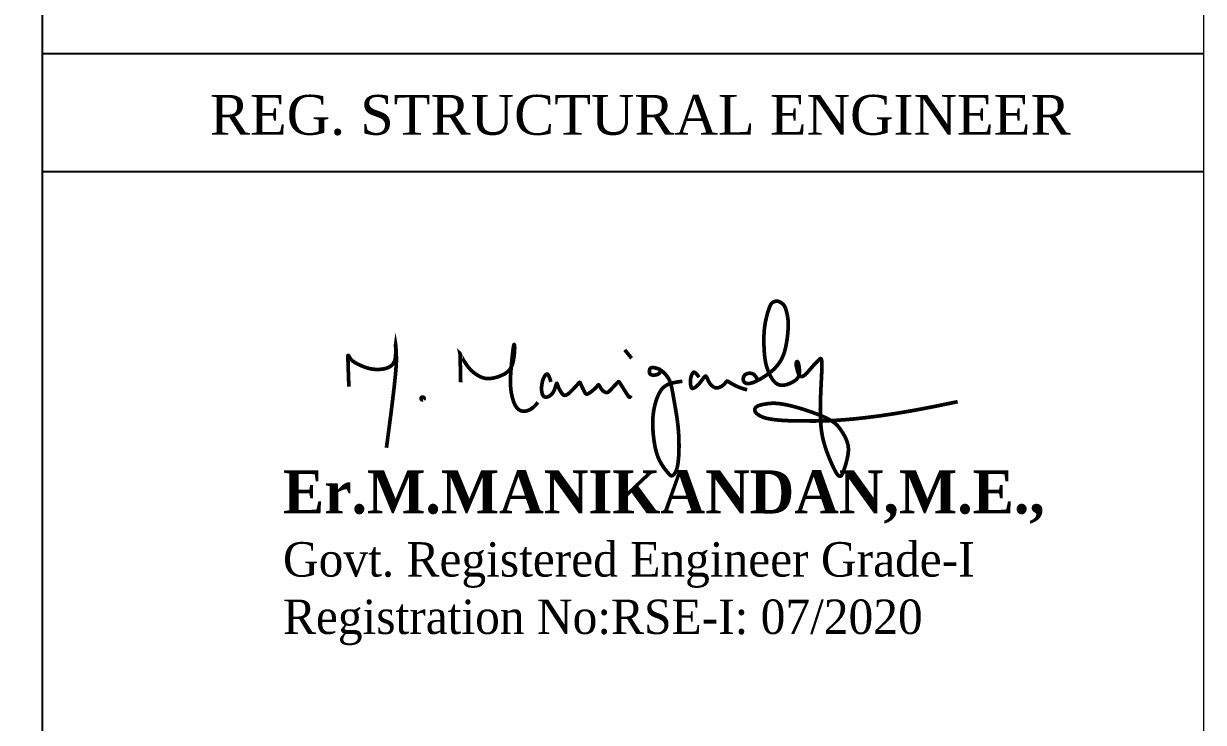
# Model space of a CAD drawing. Header units: metres. Extents: x -1560950 to -1560825, y 42726 to 42863.
# Drawn here: x -1560840.16 to -1560825.36, y 42784.16 to 42792.94 of the extents above; entities that cross this region are included whole.
import ezdxf

# ---------------------------------------------------------------- set-up
doc = ezdxf.new("R2010")
doc.units = ezdxf.units.M
doc.header["$LTSCALE"] = 750
doc.header["$MEASUREMENT"] = 0
doc.layers.get('0').update_dxf_attribs({"lineweight": 5})
doc.styles.add('MSV', font='swissck.ttf', dxfattribs={"height": 0.3})
doc.styles.add('style1', font='romans.shx', dxfattribs={"width": 0.95, "height": 200})

msp = doc.modelspace()

# ---------------------------------------------------------------- linework, layer by layer
at = {"color": 7, "lineweight": -3}
for p, q in [((-1560839.92478, 42771.27671), (-1560839.92478, 42862.52886)), ((-1560839.92985, 42792.56348), (-1560825.35591, 42792.56348)), ((-1560839.92985, 42791.08025), (-1560825.35591, 42791.08025))]:
    msp.add_line(p, q, dxfattribs=at)
at = {"color": 0, "ltscale": 0.25}
msp.add_lwpolyline([(-1560949.74, 42862.52886), (-1560825.35591, 42862.52886), (-1560825.35591, 42771.27671), (-1560949.74, 42771.27671)], close=True, dxfattribs=at)
at = {"color": 5, "lineweight": 100, "ltscale": 0.25, "const_width": 0.04627}
for points in [[(-1560830.94599, 42788.44327), (-1560830.95955, 42788.48008), (-1560830.9744, 42788.50704), (-1560830.99012, 42788.52569), (-1560831.00632, 42788.53755), (-1560831.02257, 42788.54417), (-1560831.03845, 42788.54709), (-1560831.0536, 42788.54767), (-1560831.06781, 42788.54632), (-1560831.08092, 42788.54319), (-1560831.0928, 42788.5384), (-1560831.1033, 42788.53206), (-1560831.11226, 42788.52431), (-1560831.11956, 42788.51529), (-1560831.12515, 42788.50528), (-1560831.12904, 42788.49461), (-1560831.13122, 42788.4836), (-1560831.1317, 42788.47258), (-1560831.13047, 42788.46189), (-1560831.12753, 42788.45185), (-1560831.12288, 42788.44272), (-1560831.11646, 42788.43471), (-1560831.10826, 42788.42805), (-1560831.09825, 42788.42297), (-1560831.0864, 42788.41968), (-1560831.07268, 42788.4184), (-1560831.05709, 42788.41924), (-1560831.03965, 42788.42224), (-1560831.02036, 42788.42742), (-1560830.99925, 42788.43483), (-1560830.97632, 42788.4445), (-1560830.95162, 42788.45646), (-1560830.92549, 42788.47047), (-1560830.89859, 42788.4861), (-1560830.87157, 42788.50289), (-1560830.84507, 42788.5204), (-1560830.81974, 42788.53818), (-1560830.79623, 42788.5558), (-1560830.77471, 42788.57318), (-1560830.75491, 42788.59063), (-1560830.7365, 42788.60848), (-1560830.71918, 42788.62707), (-1560830.70264, 42788.64672), (-1560830.68656, 42788.66777), (-1560830.67085, 42788.69066), (-1560830.65565, 42788.71601), (-1560830.64114, 42788.74442), (-1560830.6275, 42788.77654), (-1560830.61489, 42788.81296), (-1560830.60349, 42788.8543), (-1560830.59344, 42788.90031), (-1560830.58485, 42788.94924), (-1560830.5778, 42788.99921), (-1560830.57237, 42789.04834), (-1560830.56866, 42789.09476), (-1560830.56676, 42789.13658), (-1560830.56663, 42789.17273), (-1560830.56801, 42789.20385), (-1560830.57058, 42789.23083), (-1560830.57405, 42789.25453), (-1560830.57808, 42789.27583), (-1560830.5824, 42789.2956), (-1560830.58678, 42789.31449), (-1560830.59133, 42789.33244), (-1560830.59621, 42789.34931), (-1560830.60157, 42789.36495), (-1560830.60757, 42789.37919), (-1560830.61435, 42789.39189), (-1560830.62201, 42789.40294), (-1560830.63035, 42789.41248), (-1560830.63916, 42789.42067), (-1560830.64819, 42789.42768), (-1560830.65722, 42789.43368), (-1560830.666, 42789.43882), (-1560830.67434, 42789.44326), (-1560830.68229, 42789.44699), (-1560830.68993, 42789.44994), (-1560830.69737, 42789.45208), (-1560830.70468, 42789.45334), (-1560830.71198, 42789.45369), (-1560830.71934, 42789.45308), (-1560830.7267, 42789.45162), (-1560830.734, 42789.44947), (-1560830.74113, 42789.44678), (-1560830.74801, 42789.44371), (-1560830.75456, 42789.4404), (-1560830.76069, 42789.43696), (-1560830.76647, 42789.43316), (-1560830.77203, 42789.42858), (-1560830.77749, 42789.42279), (-1560830.78297, 42789.41538), (-1560830.7886, 42789.40595), (-1560830.7945, 42789.39408), (-1560830.80067, 42789.37971), (-1560830.80707, 42789.36294), (-1560830.81366, 42789.34388), (-1560830.82038, 42789.32264), (-1560830.82718, 42789.29933), (-1560830.83402, 42789.27406), (-1560830.84076, 42789.247), (-1560830.84724, 42789.21836), (-1560830.85328, 42789.18836), (-1560830.8587, 42789.15721), (-1560830.86332, 42789.12514), (-1560830.86698, 42789.09233), (-1560830.86962, 42789.05888), (-1560830.87134, 42789.02474), (-1560830.87221, 42788.98987), (-1560830.87233, 42788.9542), (-1560830.87178, 42788.91769), (-1560830.87064, 42788.8803), (-1560830.8689, 42788.84223), (-1560830.86638, 42788.80396), (-1560830.86293, 42788.76601), (-1560830.85838, 42788.72888), (-1560830.85255, 42788.69309), (-1560830.8453, 42788.65914), (-1560830.83664, 42788.62737), (-1560830.8269, 42788.59787), (-1560830.81644, 42788.57071), (-1560830.80562, 42788.54595), (-1560830.79478, 42788.52365), (-1560830.78428, 42788.50388), (-1560830.77432, 42788.48659), (-1560830.76475, 42788.47154), (-1560830.7554, 42788.45845), (-1560830.74611, 42788.44705), (-1560830.73671, 42788.43706), (-1560830.72702, 42788.42822), (-1560830.71692, 42788.42034), (-1560830.70636, 42788.41345), (-1560830.69532, 42788.40762), (-1560830.68378, 42788.40293), (-1560830.67172, 42788.39944), (-1560830.6591, 42788.39722), (-1560830.6459, 42788.39634), (-1560830.63203, 42788.39679), (-1560830.61739, 42788.39859), (-1560830.6019, 42788.40172), (-1560830.58545, 42788.4062), (-1560830.56795, 42788.41201), (-1560830.54944, 42788.41915), (-1560830.53042, 42788.42755), (-1560830.51155, 42788.43714), (-1560830.49348, 42788.44782), (-1560830.47687, 42788.45953), (-1560830.46236, 42788.47219), (-1560830.45051, 42788.48572), (-1560830.44127, 42788.50021), (-1560830.43443, 42788.51574), (-1560830.42974, 42788.53243), (-1560830.42699, 42788.55038), (-1560830.42593, 42788.56968), (-1560830.42635, 42788.59035), (-1560830.42803, 42788.61162), (-1560830.43075, 42788.63243), (-1560830.43431, 42788.6517), (-1560830.43849, 42788.66836), (-1560830.44308, 42788.68131), (-1560830.44787, 42788.68961), (-1560830.45264, 42788.69333), (-1560830.45713, 42788.69314), (-1560830.46112, 42788.68972), (-1560830.46436, 42788.68375), (-1560830.46662, 42788.67592), (-1560830.46767, 42788.66686), (-1560830.4675, 42788.65685), (-1560830.46628, 42788.64588), (-1560830.46415, 42788.63393), (-1560830.46127, 42788.62098), (-1560830.45779, 42788.60703), (-1560830.45387, 42788.59209), (-1560830.44952, 42788.57651), (-1560830.44466, 42788.56099), (-1560830.43921, 42788.54625), (-1560830.43306, 42788.53299), (-1560830.42615, 42788.52191), (-1560830.41837, 42788.51372), (-1560830.40969, 42788.50874), (-1560830.40015, 42788.50694), (-1560830.38977, 42788.50824), (-1560830.37859, 42788.51256), (-1560830.36664, 42788.51983), (-1560830.35396, 42788.52997), (-1560830.34059, 42788.54272), (-1560830.32663, 42788.55755), (-1560830.31217, 42788.57392), (-1560830.29731, 42788.59128), (-1560830.28214, 42788.60909), (-1560830.26675, 42788.6268), (-1560830.25134, 42788.64395), (-1560830.23629, 42788.66023), (-1560830.22198, 42788.67536), (-1560830.20881, 42788.68902), (-1560830.19717, 42788.70093), (-1560830.18746, 42788.71079), (-1560830.17983, 42788.71846), (-1560830.17394, 42788.7241), (-1560830.16935, 42788.72796), (-1560830.16564, 42788.73025), (-1560830.16237, 42788.7312), (-1560830.15912, 42788.73103), (-1560830.15562, 42788.72955), (-1560830.15209, 42788.72538), (-1560830.14883, 42788.71689), (-1560830.14615, 42788.70247), (-1560830.14435, 42788.6805), (-1560830.14373, 42788.64936), (-1560830.14449, 42788.60804), (-1560830.14638, 42788.55775), (-1560830.14908, 42788.50025), (-1560830.15224, 42788.43728), (-1560830.15553, 42788.3706), (-1560830.15861, 42788.30196), (-1560830.16116, 42788.23297), (-1560830.16295, 42788.16455), (-1560830.16376, 42788.09738), (-1560830.16339, 42788.03216), (-1560830.16162, 42787.9696), (-1560830.15824, 42787.91037), (-1560830.15307, 42787.85503), (-1560830.14606, 42787.80317), (-1560830.13725, 42787.75401), (-1560830.12665, 42787.70674), (-1560830.1143, 42787.66058), (-1560830.1002, 42787.61474), (-1560830.08444, 42787.56857), (-1560830.0674, 42787.52253), (-1560830.04966, 42787.47769), (-1560830.0318, 42787.43512), (-1560830.01439, 42787.39586), (-1560829.998, 42787.361), (-1560829.98318, 42787.33151), (-1560829.97, 42787.30751), (-1560829.95825, 42787.28857), (-1560829.94774, 42787.27424), (-1560829.93826, 42787.26407), (-1560829.92958, 42787.25761), (-1560829.9215, 42787.25445), (-1560829.91381, 42787.25461), (-1560829.90627, 42787.25847), (-1560829.89865, 42787.26641), (-1560829.89072, 42787.27884), (-1560829.88225, 42787.29613), (-1560829.87303, 42787.31866), (-1560829.86316, 42787.34601), (-1560829.85305, 42787.37701), (-1560829.84314, 42787.41045), (-1560829.83388, 42787.44511), (-1560829.82568, 42787.47977), (-1560829.819, 42787.51324), (-1560829.81422, 42787.54504), (-1560829.81167, 42787.57561), (-1560829.8117, 42787.60547), (-1560829.81463, 42787.63513), (-1560829.8208, 42787.66508), (-1560829.83054, 42787.69583), (-1560829.84371, 42787.72737), (-1560829.85943, 42787.75887), (-1560829.87676, 42787.78941), (-1560829.89475, 42787.81809), (-1560829.91246, 42787.84398), (-1560829.92893, 42787.86619), (-1560829.9437, 42787.88432), (-1560829.95723, 42787.89907), (-1560829.97012, 42787.91127), (-1560829.98296, 42787.92174), (-1560829.99635, 42787.93131), (-1560830.01087, 42787.9408), (-1560830.027, 42787.95083), (-1560830.04488, 42787.96138), (-1560830.0646, 42787.97236), (-1560830.08624, 42787.98369), (-1560830.10988, 42787.99526), (-1560830.13562, 42788.00699), (-1560830.16345, 42788.01878), (-1560830.19307, 42788.03057), (-1560830.22409, 42788.04229), (-1560830.25616, 42788.0539), (-1560830.28889, 42788.06532), (-1560830.32192, 42788.07651), (-1560830.35493, 42788.0874), (-1560830.38789, 42788.09793), (-1560830.42084, 42788.10806), (-1560830.45382, 42788.11774), (-1560830.48687, 42788.12692), (-1560830.52005, 42788.13554), (-1560830.55334, 42788.14354), (-1560830.5865, 42788.15081), (-1560830.61923, 42788.15718), (-1560830.65118, 42788.16251), (-1560830.68203, 42788.16664), (-1560830.71146, 42788.16942), (-1560830.73918, 42788.17074), (-1560830.7652, 42788.17071), (-1560830.78967, 42788.16954), (-1560830.81274, 42788.16745), (-1560830.83456, 42788.16467), (-1560830.85528, 42788.16142), (-1560830.87502, 42788.15788), (-1560830.89372, 42788.15407), (-1560830.91117, 42788.14988), (-1560830.92719, 42788.14517), (-1560830.94156, 42788.13983), (-1560830.95411, 42788.13375), (-1560830.96464, 42788.12682), (-1560830.97308, 42788.1191), (-1560830.97946, 42788.11076), (-1560830.98379, 42788.10199), (-1560830.98611, 42788.09296), (-1560830.98643, 42788.08385), (-1560830.98478, 42788.07485), (-1560830.98123, 42788.06602), (-1560830.97591, 42788.05737), (-1560830.96892, 42788.04886), (-1560830.96038, 42788.04049), (-1560830.95042, 42788.03224), (-1560830.93915, 42788.02409), (-1560830.92646, 42788.01608), (-1560830.91202, 42788.00826), (-1560830.89547, 42788.00071), (-1560830.87647, 42787.99349), (-1560830.85465, 42787.98669), (-1560830.82967, 42787.98036), (-1560830.8014, 42787.97457), (-1560830.77, 42787.96934), (-1560830.73569, 42787.9647), (-1560830.69865, 42787.96068), (-1560830.65911, 42787.9573), (-1560830.61724, 42787.9546), (-1560830.57306, 42787.95255), (-1560830.52617, 42787.95106), (-1560830.47614, 42787.95), (-1560830.42254, 42787.94929), (-1560830.36493, 42787.94879), (-1560830.30289, 42787.94841), (-1560830.23546, 42787.94825), (-1560830.16045, 42787.94896), (-1560830.0755, 42787.95126), (-1560829.97823, 42787.95585), (-1560829.86626, 42787.96347), (-1560829.73724, 42787.97482), (-1560829.5886, 42787.99079), (-1560829.41725, 42788.01279), (-1560829.21995, 42788.04229), (-1560828.99351, 42788.08081), (-1560828.7347, 42788.12983), (-1560828.44031, 42788.19086)], [(-1560836.08085, 42788.3785), (-1560836.08188, 42788.40539), (-1560836.08286, 42788.43102), (-1560836.08378, 42788.45543), (-1560836.08465, 42788.47865), (-1560836.08546, 42788.5007), (-1560836.08623, 42788.52162), (-1560836.08695, 42788.54144), (-1560836.08762, 42788.56018), (-1560836.08824, 42788.57788), (-1560836.08882, 42788.59457), (-1560836.08935, 42788.61027), (-1560836.08985, 42788.62502), (-1560836.0903, 42788.63884), (-1560836.09071, 42788.65177), (-1560836.09108, 42788.66383), (-1560836.09141, 42788.67506), (-1560836.09171, 42788.68549), (-1560836.09197, 42788.69514), (-1560836.0922, 42788.70404), (-1560836.0924, 42788.71223), (-1560836.09256, 42788.71974), (-1560836.0927, 42788.72659), (-1560836.0928, 42788.73281), (-1560836.09288, 42788.73844), (-1560836.09296, 42788.74804), (-1560836.09295, 42788.75561), (-1560836.09285, 42788.7614), (-1560836.09268, 42788.76564), (-1560836.09245, 42788.76859), (-1560836.09216, 42788.77046), (-1560836.09183, 42788.77151), (-1560836.09147, 42788.77198), (-1560836.08987, 42788.77198), (-1560836.08805, 42788.77123), (-1560836.08592, 42788.76955), (-1560836.08339, 42788.76664), (-1560836.08035, 42788.76222), (-1560836.07669, 42788.75599), (-1560836.07218, 42788.74792), (-1560836.06633, 42788.73835), (-1560836.05868, 42788.72765), (-1560836.05401, 42788.722), (-1560836.04872, 42788.7162), (-1560836.04272, 42788.71032), (-1560836.03597, 42788.70438), (-1560836.02842, 42788.69844), (-1560836.02014, 42788.69252), (-1560836.0112, 42788.68663), (-1560836.00169, 42788.68079), (-1560835.98128, 42788.66933), (-1560835.95958, 42788.65827), (-1560835.93723, 42788.64774), (-1560835.91486, 42788.63788), (-1560835.89261, 42788.6288), (-1560835.87032, 42788.62061), (-1560835.84781, 42788.61341), (-1560835.82492, 42788.60732), (-1560835.80148, 42788.60243), (-1560835.77745, 42788.59883), (-1560835.75301, 42788.59653), (-1560835.72834, 42788.59555), (-1560835.70363, 42788.59591), (-1560835.67907, 42788.59762), (-1560835.65486, 42788.60073), (-1560835.63133, 42788.60533), (-1560835.60882, 42788.61153), (-1560835.59806, 42788.61527), (-1560835.58768, 42788.61946), (-1560835.57773, 42788.6241), (-1560835.56825, 42788.62921), (-1560835.55929, 42788.63481), (-1560835.55087, 42788.64093), (-1560835.543, 42788.64759), (-1560835.53569, 42788.65486), (-1560835.52895, 42788.66277), (-1560835.52278, 42788.67136), (-1560835.5172, 42788.68068), (-1560835.5122, 42788.69077), (-1560835.5078, 42788.70168), (-1560835.50401, 42788.71344), (-1560835.50082, 42788.72611), (-1560835.49825, 42788.73971), (-1560835.49626, 42788.7541), (-1560835.49478, 42788.76905), (-1560835.4931, 42788.79963), (-1560835.49272, 42788.82951), (-1560835.49286, 42788.84359), (-1560835.49312, 42788.85675), (-1560835.49345, 42788.86877), (-1560835.49379, 42788.8794), (-1560835.49408, 42788.88845), (-1560835.4943, 42788.8959), (-1560835.49446, 42788.90178), (-1560835.49455, 42788.90614), (-1560835.49456, 42788.90902), (-1560835.4945, 42788.91044), (-1560835.49435, 42788.91044), (-1560835.49412, 42788.90906), (-1560835.4938, 42788.90634), (-1560835.49339, 42788.90231), (-1560835.49288, 42788.89701), (-1560835.49229, 42788.89043), (-1560835.49161, 42788.88251), (-1560835.49088, 42788.87317), (-1560835.4901, 42788.86235), (-1560835.4893, 42788.84996), (-1560835.48849, 42788.83595), (-1560835.48768, 42788.82023), (-1560835.4869, 42788.80273), (-1560835.48616, 42788.78339), (-1560835.48547, 42788.76213), (-1560835.48516, 42788.75075), (-1560835.48489, 42788.73869), (-1560835.48475, 42788.72547), (-1560835.48481, 42788.71063), (-1560835.48494, 42788.70244), (-1560835.48515, 42788.69366), (-1560835.48545, 42788.68423), (-1560835.48585, 42788.6741), (-1560835.48636, 42788.66319), (-1560835.48699, 42788.65144), (-1560835.48774, 42788.63881), (-1560835.48864, 42788.62522), (-1560835.48968, 42788.61062), (-1560835.49088, 42788.59495), (-1560835.49225, 42788.57814), (-1560835.4938, 42788.56013), (-1560835.49553, 42788.54087), (-1560835.49746, 42788.5203), (-1560835.4996, 42788.49834), (-1560835.50195, 42788.47495), (-1560835.50453, 42788.45007), (-1560835.50735, 42788.42362), (-1560835.51041, 42788.39556), (-1560835.51373, 42788.36581), (-1560835.51732, 42788.33433), (-1560835.52118, 42788.30105), (-1560835.52532, 42788.26591), (-1560835.52976, 42788.22884), (-1560835.5345, 42788.18979), (-1560835.53956, 42788.14871), (-1560835.54495, 42788.10551), (-1560835.55066, 42788.06016), (-1560835.55365, 42788.03665), (-1560835.55672, 42788.01258), (-1560835.55988, 42787.98794), (-1560835.56314, 42787.96272), (-1560835.56648, 42787.93691), (-1560835.56991, 42787.91051), (-1560835.57344, 42787.88351), (-1560835.57706, 42787.8559), (-1560835.58078, 42787.82767), (-1560835.5846, 42787.79882), (-1560835.58851, 42787.76934), (-1560835.59252, 42787.73922), (-1560835.59663, 42787.70845), (-1560835.60085, 42787.67703), (-1560835.60517, 42787.64494), (-1560835.60959, 42787.61219)], [(-1560834.67777, 42788.43423), (-1560834.67846, 42788.46899), (-1560834.67912, 42788.50145), (-1560834.67974, 42788.53168), (-1560834.68033, 42788.55976), (-1560834.68088, 42788.58579), (-1560834.6814, 42788.60982), (-1560834.68189, 42788.63195), (-1560834.68234, 42788.65224), (-1560834.68277, 42788.67079), (-1560834.68317, 42788.68767), (-1560834.68355, 42788.70296), (-1560834.6839, 42788.71673), (-1560834.68422, 42788.72907), (-1560834.68452, 42788.74005), (-1560834.68505, 42788.75827), (-1560834.6855, 42788.77202), (-1560834.68587, 42788.78193), (-1560834.68618, 42788.78863), (-1560834.68644, 42788.79276), (-1560834.68665, 42788.79494), (-1560834.68682, 42788.79581), (-1560834.68708, 42788.79606), (-1560834.6868, 42788.79471), (-1560834.68538, 42788.7916), (-1560834.68271, 42788.78584), (-1560834.67818, 42788.77644), (-1560834.6749, 42788.76999), (-1560834.67079, 42788.76217), (-1560834.6657, 42788.75282), (-1560834.65952, 42788.74179), (-1560834.65212, 42788.72894), (-1560834.64349, 42788.71434), (-1560834.63372, 42788.69839), (-1560834.62295, 42788.68149), (-1560834.59886, 42788.64646), (-1560834.57216, 42788.61249), (-1560834.54375, 42788.58234), (-1560834.51429, 42788.5564), (-1560834.48436, 42788.53439), (-1560834.45455, 42788.51601), (-1560834.42511, 42788.50113), (-1560834.39556, 42788.49001), (-1560834.36528, 42788.48297), (-1560834.33366, 42788.48033), (-1560834.30022, 42788.48214), (-1560834.26462, 42788.48818), (-1560834.22653, 42788.4982), (-1560834.18577, 42788.512), (-1560834.1442, 42788.53001), (-1560834.12413, 42788.54088), (-1560834.10506, 42788.55314), (-1560834.08741, 42788.56689), (-1560834.07158, 42788.58226), (-1560834.05794, 42788.59932), (-1560834.04645, 42788.61793), (-1560834.03688, 42788.6378), (-1560834.02899, 42788.65867), (-1560834.01733, 42788.70231), (-1560834.00962, 42788.74667), (-1560834.0044, 42788.78955), (-1560834.00259, 42788.80972), (-1560834.0013, 42788.82868), (-1560834.0005, 42788.84614), (-1560834.00016, 42788.86181), (-1560834.00028, 42788.87541), (-1560834.00082, 42788.88667), (-1560834.00175, 42788.89551), (-1560834.00299, 42788.90192), (-1560834.0045, 42788.90593), (-1560834.0062, 42788.90755), (-1560834.00804, 42788.90677), (-1560834.00996, 42788.90363), (-1560834.0119, 42788.89812), (-1560834.01384, 42788.89018), (-1560834.01581, 42788.87956), (-1560834.01788, 42788.86598), (-1560834.02012, 42788.84917), (-1560834.02258, 42788.82885), (-1560834.02533, 42788.80474), (-1560834.02843, 42788.77656), (-1560834.03192, 42788.74409), (-1560834.0357, 42788.70783), (-1560834.03957, 42788.66875), (-1560834.04332, 42788.62784), (-1560834.04959, 42788.54446), (-1560834.0517, 42788.50396), (-1560834.05285, 42788.46557), (-1560834.05289, 42788.42998), (-1560834.05189, 42788.39709), (-1560834.04994, 42788.36663), (-1560834.04712, 42788.33835), (-1560834.04354, 42788.31199), (-1560834.03928, 42788.2873), (-1560834.02911, 42788.24188), (-1560834.01699, 42788.20089), (-1560834.01014, 42788.18213), (-1560834.00273, 42788.1646), (-1560833.99471, 42788.14833), (-1560833.98607, 42788.13338), (-1560833.97676, 42788.1198), (-1560833.96673, 42788.10765), (-1560833.95589, 42788.09703), (-1560833.94413, 42788.08807), (-1560833.93133, 42788.08086), (-1560833.91738, 42788.07554), (-1560833.90218, 42788.0722), (-1560833.8856, 42788.07096), (-1560833.86754, 42788.07195), (-1560833.84804, 42788.07552), (-1560833.82723, 42788.08224), (-1560833.80528, 42788.0927), (-1560833.78233, 42788.10746), (-1560833.77054, 42788.11663), (-1560833.75855, 42788.1271), (-1560833.74638, 42788.13894), (-1560833.73407, 42788.15221), (-1560833.72162, 42788.16699), (-1560833.70906, 42788.18335)], [(-1560832.6187, 42788.84107), (-1560832.53242, 42788.73575)], [(-1560833.54536, 42788.43845), (-1560833.55909, 42788.48314), (-1560833.5711, 42788.51276), (-1560833.58168, 42788.52982), (-1560833.59112, 42788.53684), (-1560833.59971, 42788.53634), (-1560833.60775, 42788.53084), (-1560833.61548, 42788.52263), (-1560833.62293, 42788.5125), (-1560833.62998, 42788.50064), (-1560833.63656, 42788.48724), (-1560833.64256, 42788.47248), (-1560833.64788, 42788.45656), (-1560833.65245, 42788.43967), (-1560833.65621, 42788.42208), (-1560833.65914, 42788.40413), (-1560833.66122, 42788.38614), (-1560833.66244, 42788.36843), (-1560833.66277, 42788.35134), (-1560833.66219, 42788.33518), (-1560833.66071, 42788.32015), (-1560833.65835, 42788.30633), (-1560833.65516, 42788.29378), (-1560833.65115, 42788.28258), (-1560833.64636, 42788.27279), (-1560833.64081, 42788.26448), (-1560833.63451, 42788.25773), (-1560833.62741, 42788.25261), (-1560833.61946, 42788.24922), (-1560833.61061, 42788.24764), (-1560833.60082, 42788.24794), (-1560833.59002, 42788.25022), (-1560833.57831, 42788.2545), (-1560833.56605, 42788.26076), (-1560833.55367, 42788.26891), (-1560833.54157, 42788.2789), (-1560833.53018, 42788.29066), (-1560833.5199, 42788.30414), (-1560833.51104, 42788.31915), (-1560833.50353, 42788.3351), (-1560833.4972, 42788.3513), (-1560833.49188, 42788.36706), (-1560833.48742, 42788.38168), (-1560833.48364, 42788.39448), (-1560833.48039, 42788.40485), (-1560833.47754, 42788.41263), (-1560833.475, 42788.41785), (-1560833.47265, 42788.42054), (-1560833.47038, 42788.42072), (-1560833.46811, 42788.41842), (-1560833.4657, 42788.41368), (-1560833.46305, 42788.40674), (-1560833.46003, 42788.39796), (-1560833.45649, 42788.38768), (-1560833.45232, 42788.37627), (-1560833.44738, 42788.36408), (-1560833.44155, 42788.35146), (-1560833.43494, 42788.33876), (-1560833.42782, 42788.32634), (-1560833.42051, 42788.31456), (-1560833.4133, 42788.30377), (-1560833.4065, 42788.29433), (-1560833.40038, 42788.28657), (-1560833.39504, 42788.28062), (-1560833.39027, 42788.27628), (-1560833.38585, 42788.27331), (-1560833.38155, 42788.2715), (-1560833.37715, 42788.27063), (-1560833.37243, 42788.27047), (-1560833.36723, 42788.27089), (-1560833.36152, 42788.27197), (-1560833.35532, 42788.27383), (-1560833.34862, 42788.27657), (-1560833.34142, 42788.28029), (-1560833.33372, 42788.28509), (-1560833.32552, 42788.29107), (-1560833.31678, 42788.2982), (-1560833.30746, 42788.30647), (-1560833.29753, 42788.31586), (-1560833.28695, 42788.32632), (-1560833.27568, 42788.33785), (-1560833.26375, 42788.35036), (-1560833.25148, 42788.36344), (-1560833.23931, 42788.37658), (-1560833.22768, 42788.38928), (-1560833.21701, 42788.40102), (-1560833.20776, 42788.4113), (-1560833.2003, 42788.41965), (-1560833.19454, 42788.42595), (-1560833.19015, 42788.4303), (-1560833.18679, 42788.43278), (-1560833.18414, 42788.43348), (-1560833.18184, 42788.43248), (-1560833.17958, 42788.42988), (-1560833.17715, 42788.42576), (-1560833.17445, 42788.4202), (-1560833.17139, 42788.41328), (-1560833.16786, 42788.40509), (-1560833.16376, 42788.3957), (-1560833.15901, 42788.38521), (-1560833.15365, 42788.37383), (-1560833.14787, 42788.36193), (-1560833.14191, 42788.3499), (-1560833.13598, 42788.33813), (-1560833.13031, 42788.32699), (-1560833.12509, 42788.31687), (-1560833.12043, 42788.30805), (-1560833.11611, 42788.30059), (-1560833.11194, 42788.29454), (-1560833.10767, 42788.28996), (-1560833.1031, 42788.28687), (-1560833.098, 42788.28534), (-1560833.09219, 42788.2854), (-1560833.08559, 42788.287), (-1560833.07812, 42788.29013), (-1560833.06974, 42788.29474), (-1560833.06038, 42788.3008), (-1560833.04997, 42788.30827), (-1560833.03853, 42788.31707), (-1560833.02643, 42788.32685), (-1560833.01419, 42788.33719), (-1560833.00228, 42788.34766), (-1560832.99121, 42788.35785), (-1560832.98146, 42788.36732), (-1560832.97348, 42788.37568), (-1560832.96719, 42788.38284), (-1560832.9623, 42788.38882), (-1560832.9585, 42788.39363), (-1560832.9555, 42788.39732), (-1560832.95298, 42788.3999), (-1560832.95065, 42788.40141), (-1560832.94836, 42788.40186), (-1560832.94605, 42788.40128), (-1560832.94369, 42788.39969), (-1560832.94121, 42788.3971), (-1560832.93857, 42788.39355), (-1560832.93573, 42788.38905), (-1560832.93263, 42788.38369), (-1560832.92922, 42788.37764), (-1560832.92546, 42788.37104), (-1560832.9213, 42788.36407), (-1560832.91669, 42788.3569), (-1560832.91158, 42788.34968), (-1560832.90597, 42788.34256), (-1560832.89993, 42788.3357), (-1560832.89354, 42788.32924), (-1560832.88687, 42788.3233), (-1560832.88, 42788.31804), (-1560832.873, 42788.31359), (-1560832.86595, 42788.31007), (-1560832.85892, 42788.30754), (-1560832.85197, 42788.30601), (-1560832.84516, 42788.30554), (-1560832.83856, 42788.30617), (-1560832.83223, 42788.30792), (-1560832.82619, 42788.31083), (-1560832.82024, 42788.31492), (-1560832.81414, 42788.32018), (-1560832.80762, 42788.32662), (-1560832.80044, 42788.33425), (-1560832.79235, 42788.34306), (-1560832.78314, 42788.35304), (-1560832.77306, 42788.36387), (-1560832.76252, 42788.37514), (-1560832.75194, 42788.38644), (-1560832.74175, 42788.39734), (-1560832.73236, 42788.40744), (-1560832.72418, 42788.41633), (-1560832.71727, 42788.42386), (-1560832.71145, 42788.43006), (-1560832.70658, 42788.43495), (-1560832.70248, 42788.43856), (-1560832.69899, 42788.44091), (-1560832.69593, 42788.44201), (-1560832.69298, 42788.44164), (-1560832.68967, 42788.43929), (-1560832.6855, 42788.43447), (-1560832.67999, 42788.42666), (-1560832.67266, 42788.41536), (-1560832.66301, 42788.40008), (-1560832.65106, 42788.38101), (-1560832.63755, 42788.35941), (-1560832.62331, 42788.33667), (-1560832.60915, 42788.31414), (-1560832.59591, 42788.29322), (-1560832.58441, 42788.27526), (-1560832.57508, 42788.26139), (-1560832.56738, 42788.25208), (-1560832.56064, 42788.24773), (-1560832.55416, 42788.24873), (-1560832.54727, 42788.25545), (-1560832.53929, 42788.2683)], [(-1560832.17049, 42788.59376), (-1560832.22047, 42788.61126), (-1560832.25628, 42788.61883), (-1560832.28039, 42788.61848), (-1560832.2953, 42788.6122), (-1560832.30348, 42788.602), (-1560832.30741, 42788.58988), (-1560832.3094, 42788.57774), (-1560832.31007, 42788.56634), (-1560832.30916, 42788.55592), (-1560832.30639, 42788.54667), (-1560832.30149, 42788.53879), (-1560832.29418, 42788.5325), (-1560832.28422, 42788.52798), (-1560832.27187, 42788.52528), (-1560832.25792, 42788.52428), (-1560832.24324, 42788.52486), (-1560832.22864, 42788.52687), (-1560832.21498, 42788.5302), (-1560832.20309, 42788.53471), (-1560832.19349, 42788.54022), (-1560832.18597, 42788.54642), (-1560832.18028, 42788.55301), (-1560832.17611, 42788.55965), (-1560832.17319, 42788.56603), (-1560832.17125, 42788.57183), (-1560832.16998, 42788.57676), (-1560832.16902, 42788.58064), (-1560832.168, 42788.58333), (-1560832.16654, 42788.58467), (-1560832.16425, 42788.58452), (-1560832.16075, 42788.58274), (-1560832.15571, 42788.57919), (-1560832.14913, 42788.57392), (-1560832.14127, 42788.5671), (-1560832.13238, 42788.55888), (-1560832.1227, 42788.54942), (-1560832.11249, 42788.53889), (-1560832.10199, 42788.52743), (-1560832.09141, 42788.51491), (-1560832.08091, 42788.50084), (-1560832.07062, 42788.48472), (-1560832.06071, 42788.46603), (-1560832.05131, 42788.44426), (-1560832.04257, 42788.41891), (-1560832.03454, 42788.38962), (-1560832.027, 42788.35644), (-1560832.01968, 42788.31948), (-1560832.01231, 42788.27884), (-1560832.00463, 42788.23463), (-1560831.99637, 42788.18696), (-1560831.98736, 42788.13594), (-1560831.9779, 42788.08163), (-1560831.96848, 42788.02409), (-1560831.95955, 42787.96338), (-1560831.9516, 42787.89956), (-1560831.94509, 42787.83268), (-1560831.94048, 42787.76289), (-1560831.93795, 42787.69149), (-1560831.93749, 42787.62057), (-1560831.93907, 42787.55227), (-1560831.94268, 42787.48869), (-1560831.94831, 42787.43196), (-1560831.95592, 42787.38417), (-1560831.9653, 42787.34612), (-1560831.97589, 42787.31679), (-1560831.98715, 42787.29502), (-1560831.99852, 42787.27963), (-1560832.00944, 42787.26947), (-1560832.01936, 42787.26337), (-1560832.02801, 42787.26045), (-1560832.03592, 42787.26067), (-1560832.04379, 42787.26413), (-1560832.05232, 42787.27095), (-1560832.06222, 42787.28122), (-1560832.07416, 42787.29506), (-1560832.0887, 42787.31253), (-1560832.10543, 42787.33342), (-1560832.12355, 42787.35742), (-1560832.14226, 42787.38421), (-1560832.16075, 42787.41347), (-1560832.17823, 42787.44489), (-1560832.19394, 42787.47816), (-1560832.20763, 42787.51308), (-1560832.21946, 42787.54953), (-1560832.22965, 42787.5874), (-1560832.23837, 42787.62659), (-1560832.24581, 42787.66697), (-1560832.25217, 42787.70845), (-1560832.25753, 42787.75077), (-1560832.26183, 42787.79349), (-1560832.265, 42787.83616), (-1560832.26695, 42787.87829), (-1560832.26762, 42787.91944), (-1560832.26691, 42787.95914), (-1560832.2648, 42787.99704), (-1560832.26136, 42788.03317), (-1560832.25671, 42788.06766), (-1560832.25096, 42788.10062), (-1560832.24424, 42788.13218), (-1560832.23664, 42788.16246), (-1560832.22827, 42788.19155), (-1560832.21922, 42788.21935), (-1560832.20953, 42788.24565), (-1560832.19926, 42788.27025), (-1560832.18846, 42788.29295), (-1560832.17719, 42788.31355), (-1560832.1655, 42788.33186), (-1560832.15338, 42788.34791), (-1560832.14081, 42788.36195), (-1560832.12775, 42788.37422), (-1560832.11414, 42788.38498), (-1560832.09996, 42788.39447), (-1560832.08514, 42788.40296), (-1560832.06898, 42788.41069), (-1560832.04949, 42788.41793), (-1560832.02454, 42788.42495), (-1560831.99202, 42788.43202), (-1560831.9498, 42788.43939), (-1560831.89576, 42788.44735)], [(-1560831.68599, 42788.49717), (-1560831.70821, 42788.52785), (-1560831.72577, 42788.54746), (-1560831.73946, 42788.55772), (-1560831.75009, 42788.56035), (-1560831.75846, 42788.5571), (-1560831.76537, 42788.54968), (-1560831.77157, 42788.53976), (-1560831.77729, 42788.52816), (-1560831.78241, 42788.5152), (-1560831.78683, 42788.50116), (-1560831.79041, 42788.48634), (-1560831.79304, 42788.47103), (-1560831.79461, 42788.45553), (-1560831.79508, 42788.44013), (-1560831.79459, 42788.42519), (-1560831.79328, 42788.41104), (-1560831.79127, 42788.39801), (-1560831.78871, 42788.38644), (-1560831.78574, 42788.37666), (-1560831.78245, 42788.36895), (-1560831.77875, 42788.36328), (-1560831.77451, 42788.35956), (-1560831.76959, 42788.35769), (-1560831.76388, 42788.35758), (-1560831.75723, 42788.35914), (-1560831.74953, 42788.36228), (-1560831.74082, 42788.36697), (-1560831.73123, 42788.37323), (-1560831.72089, 42788.38109), (-1560831.70995, 42788.39055), (-1560831.69855, 42788.40165), (-1560831.68682, 42788.41439), (-1560831.67495, 42788.42851), (-1560831.66325, 42788.44332), (-1560831.652, 42788.4581), (-1560831.6415, 42788.47213), (-1560831.63205, 42788.48467), (-1560831.62394, 42788.49501), (-1560831.61739, 42788.50259), (-1560831.6122, 42788.50762), (-1560831.60813, 42788.51047), (-1560831.60488, 42788.51152), (-1560831.6022, 42788.51114), (-1560831.59982, 42788.5097), (-1560831.59748, 42788.50757), (-1560831.59505, 42788.50481), (-1560831.5925, 42788.50133), (-1560831.5898, 42788.49703), (-1560831.58691, 42788.4918), (-1560831.5838, 42788.48555), (-1560831.58043, 42788.47817), (-1560831.57674, 42788.46969), (-1560831.57264, 42788.46037), (-1560831.56803, 42788.45045), (-1560831.5628, 42788.4402), (-1560831.55685, 42788.42986), (-1560831.55009, 42788.41971), (-1560831.54246, 42788.40998), (-1560831.53413, 42788.40082), (-1560831.5253, 42788.39238), (-1560831.5162, 42788.3848), (-1560831.50705, 42788.3782), (-1560831.49804, 42788.37274), (-1560831.48938, 42788.36854), (-1560831.48106, 42788.36561), (-1560831.47293, 42788.36387), (-1560831.46483, 42788.36327), (-1560831.45662, 42788.36373), (-1560831.44814, 42788.36518), (-1560831.43924, 42788.36756), (-1560831.4299, 42788.3708), (-1560831.42028, 42788.37488), (-1560831.41055, 42788.37976), (-1560831.40089, 42788.38542), (-1560831.39147, 42788.39181), (-1560831.38248, 42788.39892), (-1560831.37406, 42788.40665), (-1560831.3663, 42788.41468), (-1560831.35923, 42788.42265), (-1560831.35291, 42788.43018), (-1560831.3474, 42788.4369), (-1560831.34273, 42788.44245), (-1560831.33892, 42788.44645), (-1560831.33536, 42788.44862), (-1560831.33108, 42788.44874), (-1560831.32509, 42788.44658), (-1560831.31641, 42788.4419), (-1560831.30406, 42788.43448), (-1560831.28705, 42788.4241), (-1560831.26486, 42788.411), (-1560831.23763, 42788.39617), (-1560831.20557, 42788.38062), (-1560831.1689, 42788.36541), (-1560831.12782, 42788.35156), (-1560831.08255, 42788.34011)], [(-1560835.14337, 42788.21768), (-1560835.13899, 42788.22294), (-1560835.13693, 42788.2294), (-1560835.13723, 42788.23594), (-1560835.13991, 42788.24151), (-1560835.14459, 42788.24556), (-1560835.1506, 42788.24794), (-1560835.15727, 42788.2485), (-1560835.16387, 42788.24719), (-1560835.16958, 42788.24407), (-1560835.17353, 42788.23926), (-1560835.17497, 42788.23296), (-1560835.17381, 42788.22608), (-1560835.17025, 42788.21988), (-1560835.16454, 42788.21556), (-1560835.15732, 42788.2138), (-1560835.14984, 42788.21455)]]:
    msp.add_lwpolyline(points, dxfattribs=at)

# ---------------------------------------------------------------- texts
at = {"color": 7, "insert": (-1560846.49148, 42792.04211), "char_height": 0.5, "attachment_point": 1, "style": 'MSV'}
msp.add_mtext_dynamic_manual_height_columns('{\\fTimes New Roman|b0|i0|c0|p18;\\W9.17921;     \\W1;REG. STRUCTURAL ENGINEER}', width=27.4973081, gutter_width=12.5, heights=[0], dxfattribs=at)
at = {"color": 0, "lineweight": 20, "insert": (-1560836.90809, 42787.32803), "char_height": 0.4979836, "width": 24.0535398, "attachment_point": 1, "style": 'style1'}
msp.add_mtext('\\A1;{\\fTimes New Roman|b1|i0|c0|p18;\\H1.0851x;Er.M.MANIKANDAN,M.E.,\\H0.69995x;\\P\\fTimes New Roman|b0|i0|c0|p18;\\H1.1429x;Govt. Registered Engineer Grade-I\\PRegistration No:RSE-I: 07/2020}', dxfattribs=at)

doc.saveas('drawing.dxf')
